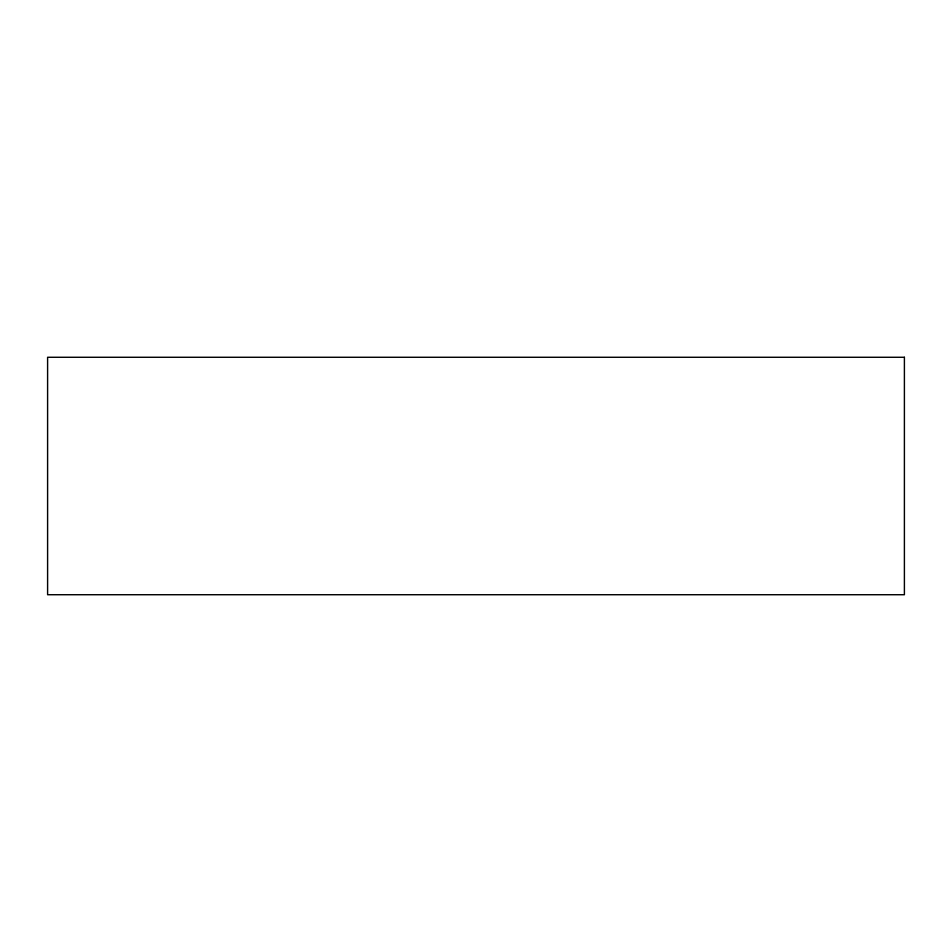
<?xml version="1.0" encoding="UTF-8"?>
<svg xmlns="http://www.w3.org/2000/svg" width="952" height="952" viewBox="0 0 952 952"><rect width="100%" height="100%" fill="white"/><g stroke="black" fill="none" stroke-linecap="round" stroke-linejoin="round"><path stroke-width="1.43" d="M904.4 357.274L47.6 357.274L47.6 594.726L904.4 594.726L904.4 357.274"/></g></svg>
